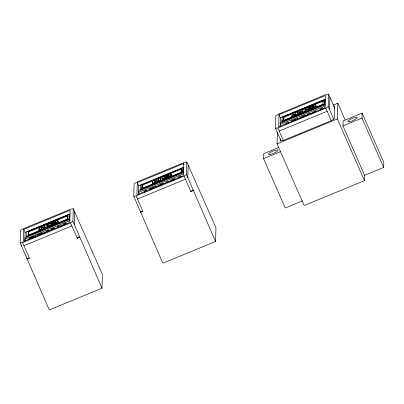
<?xml version="1.0" encoding="UTF-8"?>
<svg xmlns="http://www.w3.org/2000/svg" width="404" height="404" viewBox="0 0 404 404"><rect width="100%" height="100%" fill="white"/><g stroke="black" fill="none" stroke-linecap="round" stroke-linejoin="round"><path stroke-width="0.61" d="M20.2 242.996L20.559 230.482L22.957 228.881L70.902 209.11L73.265 208.752L102.394 274.447L101.995 288.198L49.293 309.929L20.2 242.996L22.563 242.632L70.508 222.862L72.902 221.261L73.265 208.752M21.553 246.076L21.589 244.829M23.73 229.381L23.381 241.476L69.735 222.362L70.084 210.267L23.73 229.381L25.083 232.467L24.821 241.572M26.684 236.199L26.81 231.81L69.357 214.266L69.23 218.655L26.684 236.199L27.038 237.002M28.386 231.568L28.285 235.128L67.655 218.897L67.756 215.332L28.386 231.568L28.926 232.8M28.447 235.502L28.548 231.936L67.917 215.706L67.852 218.079M28.669 234.744L28.74 232.371M35.289 237.239L35.486 235.598L29.184 238.198L28.997 238.663L29.386 239.557M36.996 236.012L37.027 234.961L39.345 234.007L39.733 234.901M39.365 231.012L38.971 230.118L39.047 227.492L41.127 226.639L44.799 226.881M39.264 227.987L39.188 230.608L41.41 229.639L41.44 228.472L40.966 227.467L44.693 227.755L47.036 226.735L47.43 227.629M39.309 235.093L39.345 234.007M41.223 227.982L41.193 229.144L38.971 230.118M45.016 227.376L44.642 225.19L46.894 224.26L47.036 226.735M47.106 224.755L47.253 227.23L44.91 228.245L41.183 227.957M69.518 214.635L69.392 219.029L26.846 236.567M69.579 219.458L69.67 216.322M74.255 224.346L74.619 211.837M101.995 288.198L72.902 221.261M133.759 196.293L134.118 183.785L136.522 182.179L184.461 162.413L186.825 162.049L215.953 227.745L215.554 241.496L162.852 263.231L133.759 196.293L136.123 195.935L184.067 176.164L186.466 174.563L186.825 162.049M137.289 182.684L136.941 194.779L183.295 175.664L183.643 163.569L137.289 182.684L138.643 185.764L138.4 194.273M140.37 185.108L140.244 189.496L182.79 171.958L182.916 167.564M141.945 184.865L141.844 188.431L181.214 172.195L181.315 168.635L141.945 184.865L142.491 186.103M142.026 188.208L142.107 185.239L181.477 169.003L181.376 172.569M142.213 188.638L142.299 185.668M144.273 192.168L144.304 191.077L146.617 190.122M152.823 181.285L152.747 183.911L154.969 182.936L155 181.775L154.525 180.765L158.252 181.053L160.595 180.038L160.989 180.931M155.146 183.335L154.788 181.28M154.752 182.441L152.53 183.416L152.606 180.795L154.687 179.937L158.363 180.184L158.418 178.982M158.363 180.184L158.201 178.487L160.454 177.558L160.595 180.038M160.671 178.053L160.812 180.527L158.469 181.548L154.742 181.26M178.417 178.204L178.452 176.997L180.76 176.043L181.113 176.846M180.729 177.129L180.76 176.043M183.078 167.933L182.951 172.326L140.405 189.87M183.158 172.129L183.194 170.877M187.82 177.644L188.178 165.135M215.554 241.496L186.466 174.563M302.551 200.854L285.234 207.994L263.57 158.641L263.716 153.672L278.725 147.485M281.027 140.93L275.493 128.31L275.851 115.802L278.25 114.201L326.195 94.43L328.553 94.071L334.83 108.368M364.605 175.265L383.659 167.413L383.8 162.438L362.136 113.09L343.087 120.942L342.946 125.912L364.605 175.265L364.453 180.649L304.131 205.525L277.048 143.834L277.376 132.502M279.018 114.701L278.669 126.795L325.023 107.681L325.371 95.586L279.018 114.701L280.371 117.786L280.113 126.886M280.336 138.607L280.27 141.036L282.79 140.653L331.684 120.488L334.239 118.781L334.608 106.02L333.972 106.282L334.648 107.828M281.977 121.518L282.103 117.125L324.644 99.581L324.518 103.974L281.977 121.518L282.325 122.316M282.189 120.003L282.138 121.887L324.68 104.343L324.806 99.955M283.679 116.887L283.573 120.448L322.942 104.212L323.043 100.652L283.679 116.887L284.219 118.12M283.734 120.816L283.84 117.256L323.21 101.02L323.175 102.207M286.002 124.185L286.037 123.094L288.345 122.144L288.315 123.235M292.4 116.291L292.021 115.029L295.395 113.635L295.43 112.428L297.743 111.479L298.132 112.373M292.228 115.887L292.238 115.524M297.743 111.479L297.899 113.958L291.304 116.675L291.698 117.574M297.96 111.974L298.112 114.453M299.465 112.903L299.475 112.539M305.197 108.989L305.348 111.469M320.145 110.221L320.18 109.014L322.493 108.065L322.841 108.863M322.463 109.146L322.493 108.065M324.887 104.146L324.998 100.384M333.734 119.195L328.194 106.58L328.553 94.071M329.548 109.666L329.906 97.152M364.453 180.649L337.375 118.963L337.825 103.222L333.184 105.136M383.659 167.413L361.994 118.059L362.136 113.09M33.012 237.229L33.067 236.981L28.997 238.663M33.224 237.724L33.285 237.476L29.209 239.158M153.419 187.931L153.48 187.683L149.404 189.36L149.596 188.895L155.899 186.294L155.737 186.759M295.152 119.948L295.208 119.7L291.138 121.377L291.324 120.912L297.627 118.316L297.98 119.114M48.697 225.104L48.682 225.644C51.939 225.947 56.065 224.149 58.055 221.513L57.742 221.124M48.465 225.154C51.727 225.452 55.848 223.654 57.838 221.018L57.762 220.781C54.505 220.483 50.384 222.276 48.394 224.912L48.859 226.048M162.024 178.452C165.287 178.75 169.407 176.957 171.397 174.321L171.321 174.079C168.064 173.781 163.943 175.573 161.953 178.214L162.418 179.346M315.756 105.59L315.771 105.045C312.509 104.752 308.388 106.54 306.399 109.181L306.474 109.418C309.732 109.802 313.428 107.863 315.756 105.59L316.15 106.484M157.499 186.542C159.161 184.567 162.378 183.088 164.938 183.34L164.994 183.532M299.233 118.559C300.889 116.584 304.106 115.105 306.671 115.357L306.722 115.549M35.542 236.552L35.703 236.093M155.899 187.128L156.06 186.668M297.465 118.776L297.627 118.316M297.627 119.145L297.793 118.685M50.909 224.412C51.768 222.917 53.959 221.973 55.631 222.215M164.398 176.846L164.251 177.215C165.534 178.28 168.301 176.689 169.099 175.321C167.867 174.195 165.488 175.866 164.398 176.846L164.787 177.745M308.696 108.181C309.494 106.813 312.262 105.217 313.544 106.287C312.746 107.661 309.979 109.247 308.696 108.181L309.09 109.08M149.758 189.264L149.566 189.734L153.06 188.289M291.304 116.675L291.491 116.211L295.602 114.499M291.486 121.286L291.299 121.75L295.369 120.069M298.935 114.59L298.541 113.696L298.728 113.231L302.838 111.514M159.777 185.572L161.292 184.446L162.297 184.189L162.711 184.446M301.51 117.589L303.025 116.463L304.025 116.206L304.439 116.463M52.394 229.815L52.873 228.871L53.469 229.371M306.949 109.019L306.692 109.913C309.949 110.211 314.07 108.418 316.059 105.777L315.751 105.388M47.056 232.073L48.586 230.194L48.98 231.093M48.036 231.628L48.803 230.689M64.165 225.018L65.695 223.139L66.089 224.038M65.145 224.573L65.913 223.634M172.735 180.598L174.27 178.719L174.619 179.522M314.847 112.145L315.999 110.741L313.847 111.625L313.08 112.665L310.499 113.731L309.757 113.312L307.51 114.241L307.858 115.044M50.591 230.346L51.581 228.917L54.146 227.912L55.681 228.543M51.015 223.331L50.692 223.917C51.97 224.977 54.742 223.392 55.54 222.023C54.378 220.877 52.151 222.543 51.015 223.331L51.404 224.23M157.969 186.375L158.787 185.744M70.508 222.862L77.275 238.284L79.674 236.683M77.75 238.092L79.669 236.81M184.067 176.164L190.839 191.587L193.233 189.981M191.309 191.39L193.228 190.107M275.493 128.31L277.851 127.952L325.796 108.181L328.194 106.58M302.086 117.412L303.732 116.65M160.837 185.103L162.004 184.628M280.371 117.786L325.568 99.147M292.011 115.398L295.385 114.004L295.465 114.574M298.541 113.696L305.136 110.974L305.525 111.868M287.789 119.145L289.527 118.433M294.738 116.281L297.051 115.327M298.788 114.61L304 112.463M305.737 111.746L308.055 110.792M313.262 108.641L314.999 107.929M320.21 105.777L322.528 104.823M325.412 104.535L280.219 123.169L280.598 124.033M280.179 124.493L325.377 105.858M314.544 111.777L316.16 111.11M311.327 113.761L312.681 113.201M25.083 232.467L70.276 213.832M138.643 185.764L183.84 167.13M279.209 131.037L327.149 111.267M70.124 219.215L24.927 237.85L25.306 238.714M183.684 172.513L138.486 191.153L138.87 192.016M70.084 220.539L24.891 239.178L25.27 240.042M183.643 173.841L138.451 192.476L138.83 193.339M40.491 234.593L40.097 233.699L42.349 232.77L43.092 233.189L45.672 232.123L46.435 231.083L48.586 230.194M65.695 223.139L63.544 224.028L62.782 225.068L60.201 226.134L59.459 225.715L57.206 226.644L58.747 227.3M174.27 178.719L172.119 179.608L171.352 180.649L168.771 181.714L168.029 181.295L165.776 182.224L166.807 182.664M145.622 190.971L146.778 190.496M43.92 233.219L45.273 232.659M60.575 226.346L61.928 225.791M23.917 245.718L71.862 225.947M137.476 199.015L185.421 179.25M277.048 143.834L337.375 118.963M263.57 158.641L280.31 151.742M342.946 125.912L361.994 118.059M26.952 259.035L29.335 258.055L22.563 242.632M77.275 238.284L79.654 237.305M140.511 212.337L142.895 211.353L136.123 195.935M190.839 191.587L193.218 190.602M163.711 183.643L164.226 183.552M140.531 211.716L142.895 211.353M140.526 211.837L142.415 211.55M26.972 258.414L29.335 258.055M26.967 258.54L28.856 258.252M169.018 175.427L165.797 176.402L164.61 177.341L164.59 178.007M170.912 174.361L171.614 174.811C169.624 177.447 165.504 179.245 162.241 178.947L162.171 178.704M307.51 114.241L308.535 114.68M40.097 233.699L41.637 234.355M40.314 234.189L41.339 234.628M168.19 181.664L168.933 182.083M305.136 110.974L304.98 108.494L302.667 109.444L302.631 110.656L299.258 112.044L299.248 112.413L302.621 111.019L302.702 111.59M337.825 103.222L345.168 119.943M325.796 108.181L331.336 120.801M314.585 106.737L314.974 107.631M313.908 107.171L314.297 108.065M313.09 107.626L313.484 108.519M312.241 105.969L312.635 106.863M311.726 106.121L312.12 107.02M312.146 108.085L312.539 108.984M311.11 106.358L311.504 107.252M311.08 108.55L311.474 109.444M310.025 106.873L310.418 107.767M309.61 107.126L310.004 108.02M310.04 108.959L310.429 109.853M309.277 107.368L309.671 108.262M309.02 107.6L309.413 108.494M308.843 107.817L309.232 108.711M309.111 109.267L309.499 110.161M307.631 109.6L308.025 110.499M307.101 109.63L307.495 110.524M306.712 109.57L307.101 110.464M302.404 116.751L302.758 117.554M277.851 127.952L283.391 140.567M183.643 163.569L184.093 164.595M181.315 168.635L181.669 169.438M182.79 171.958L183.143 172.755M171.397 174.321L171.791 175.215M171.311 174.624L171.705 175.518M171.064 174.972L171.458 175.866M170.67 175.356L171.064 176.255M169.458 176.205L169.852 177.098M168.645 176.659L169.039 177.553M167.796 175.003L168.185 175.897M167.281 175.154L167.67 176.048M167.7 177.119L168.089 178.018M166.665 175.392L167.059 176.285M166.079 175.649L166.468 176.543M166.635 177.583L167.029 178.477M165.579 175.907L165.973 176.8M164.832 176.402L165.226 177.295M165.589 177.987L165.983 178.886M164.574 176.634L164.968 177.528M164.66 178.3L165.054 179.194M160.454 177.558L161.05 178.916M154.525 180.765L154.919 181.659M67.756 215.332L68.109 216.135M57.838 221.018L58.232 221.912M57.752 221.326L58.141 222.22M57.504 221.675L57.898 222.569M57.11 222.059L57.504 222.952M56.575 222.468L56.969 223.367M55.898 222.902L56.292 223.801M55.242 221.634L55.636 222.528M54.989 221.599L55.383 222.493M54.656 221.619L55.05 222.513M54.232 221.7L54.626 222.599M53.106 222.089L53.495 222.983M52.515 222.352L52.909 223.245M53.075 224.286L53.464 225.179M52.02 222.609L52.414 223.503M51.606 222.862L52 223.755M50.298 225.215L50.687 226.109M49.626 225.336L50.02 226.23M49.091 225.366L49.485 226.26M48.702 225.306L49.096 226.2M46.894 224.26L47.49 225.619M44.693 227.755L45.081 228.649M313.762 106.782C312.479 105.707 309.711 107.307 308.914 108.676L309.035 108.974M270.65 154.313A5.176 1.131 -23.7 0 0 277.927 150.298A5.176 1.131 -23.7 0 0 270.922 152.076A5.176 1.131 -23.7 0 0 270.65 154.313M349.526 121.7A5.176 1.131 -23.7 0 0 357.242 117.751A5.176 1.131 -23.7 0 0 350.854 119.054A5.176 1.131 -23.7 0 0 349.526 121.7"/></g></svg>
